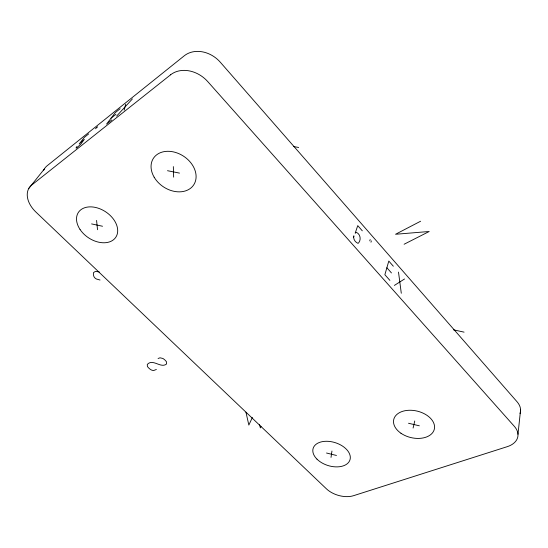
<?xml version="1.0" encoding="UTF-8"?>
<svg xmlns="http://www.w3.org/2000/svg" width="548" height="548" viewBox="0 0 548 548"><rect width="100%" height="100%" fill="white"/><g stroke="black" fill="none" stroke-linecap="round" stroke-linejoin="round"><path stroke-width="0.82" d="M353.57 237.428L353.864 235.852C352.946 238.791 355.118 242.113 357.789 243.25L358.508 243.093C361.433 239.709 360.372 233.893 356.186 232.263L355.173 233.195L357.748 225.625L362.31 230.831M76.151 147.823L76.919 146.761L76.131 148.076L77.138 147.508L80.789 144.158L84.323 139.377L79.213 143.946L84.323 137.377L88.68 133.89M517.983 434.297L520.6 409.678M331.013 457.416L331.944 451.038M413.089 428.043L414.754 420.98M124.163 110.1L125.739 104.23M370.948 242.216L371.359 240.908M369.763 240.867L370.181 239.558M260.978 426.358L260.389 427.906L259.457 424.618M252.347 417.487L248.847 425.084L245.949 412.165M95.551 128.766L96.414 127.643M96.722 127.828L97.585 126.704M28.825 188.402L44.272 169.085M116.614 116.108L132.397 98.907M120.156 108.71L115.34 112.559L106.559 124.108L111.819 119.916M111.038 118.21L115.875 114.354M394.368 285.433L404.54 278.98M420.597 221.234L395.533 234.27L429.207 231.489L404.116 244.244M158.071 358.495L160.016 357.81L162.859 358.454A9.186 5.87 26.1 0 1 166.51 361.885L166.578 363.961C160.9 368.825 152.961 358.289 147.289 364.413L147.398 366.441A9.152 5.823 26.2 0 0 151.029 369.804A3.966 2.514 26.2 0 0 153.817 370.462L156.372 369.462M293.673 146.535L298.66 147.494M167.496 170.702L179.504 173.106M91.585 223.913L102.531 226.249M453.367 329.8L464.074 332.143M100.017 280.028L96.325 278.966A4.316 2.87 31.3 0 1 94.037 276.809A9.933 6.631 31.1 0 1 93.564 272.562L95.503 271.342L99.27 271.952M408.513 423.248L419.336 425.81M326.505 453.011L336.465 455.463M389.888 280.377L384.874 274.726L388.799 261.06L393.334 266.232M386.881 267.753L391.457 272.938M398.499 272.096L401.294 293.249M96.578 220.419L97.523 229.708M173.339 166.606L173.648 177.148M43.628 170.387A23.694 16.488 36.8 0 1 47.094 165.791L184.244 55.807A27.023 22.18 39.6 0 1 220.323 62.239L517.093 401.814A22.626 15.029 9 0 1 520.045 413.582M170.606 74.788L31.654 185.101A24.324 16.515 36.1 0 0 35.88 212.028L326.423 488.83A20.029 12.049 16.8 0 0 353.556 495.687L507.284 446.654A23.208 15.015 9.6 0 0 514.373 426.392L207.713 81.556A27.838 22.413 38.4 0 0 170.606 74.788M154.173 177.223A24.133 18.337 33.5 0 0 193.184 185.621A24.133 18.337 33.5 0 0 173.38 151.885A24.133 18.337 33.5 0 0 154.173 177.223M400.958 433.249A20.858 13.604 13.4 0 0 434.283 429.351A20.858 13.604 13.4 0 0 406.876 410.431A20.858 13.604 13.4 0 0 400.958 433.249M316.95 459.121A19.29 11.994 17.3 0 0 349.055 461.765A19.29 11.994 17.3 0 0 328.69 441.366A19.29 11.994 17.3 0 0 316.95 459.121M80.035 229.461A22.461 15.57 33.6 0 0 115.621 237.524A22.461 15.57 33.6 0 0 95.653 207.473A22.461 15.57 33.6 0 0 80.035 229.461"/></g></svg>
